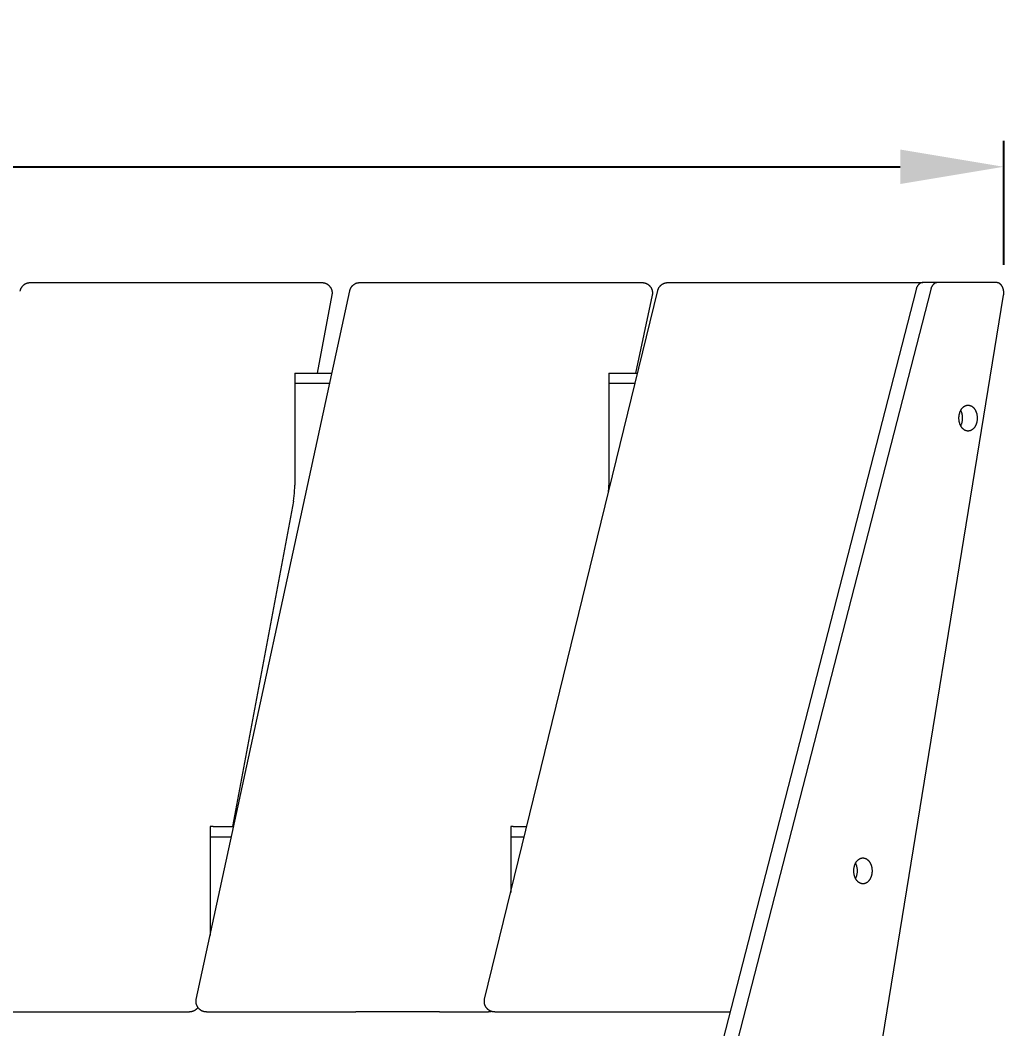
# Model space of a CAD drawing. Header units: millimetres. Extents: x -507 to 4570, y -12 to 3479.
# Drawn here: x 1523.7 to 1903.6, y 3089.4 to 3479.3 of the extents above; entities that cross this region are included whole.
import ezdxf

# ---------------------------------------------------------------- set-up
doc = ezdxf.new("R2010")
doc.units = ezdxf.units.MM
doc.layers.add('ZANO_R', color=7, linetype='Continuous', lineweight=0)
doc.layers.add('ZANO_W', color=1, linetype='Continuous', lineweight=0)
doc.styles.add('Arial', font='arial.ttf')
doc.styles.get("Standard").update_dxf_attribs({"font": 'ARIALUNI.TTF'})
doc.dimstyles.new('pl i ang', dxfattribs={"dimtxt": 50, "dimasz": 50, "dimexe": 1.25, "dimexo": 0.625, "dimgap": 10, "dimtad": 1, "dimtoh": 1, "dimtxsty": 'Standard', "dimcen": 2.5, "dimclrd": 1, "dimclre": 1, "dimclrt": 1, "dimadec": 0, "dimazin": 0, "dimtfac": 1, "dimtmove": 0, "dimatfit": 3, "dimfxl": 1, "dimarcsym": 1})

# ---------------------------------------------------------------- blocks, each defined once
blk = doc.blocks.new('*D395')
at = {"layer": 'ZANO_W', "color": 1, "lineweight": -2}
for p, q in [((-304.05, 3384.6), (-304.05, 3432.59)), ((1903.62, 3384.71), (1903.62, 3432.59)), ((-264.05, 3422.59), (1863.62, 3422.59))]:
    blk.add_line(p, q, dxfattribs=at)
at = {"layer": 'ZANO_W', "color": 1}
for points in [[(-264.05, 3429.25), (-264.05, 3415.92), (-304.05, 3422.59)], [(1863.62, 3415.92), (1863.62, 3429.25), (1903.62, 3422.59)]]:
    blk.add_solid(points, dxfattribs=at)
at = {"layer": 'ZANO_W', "color": 1, "insert": (799.79, 3453.01), "char_height": 40, "attachment_point": 5, "style": 'Arial'}
blk.add_mtext('2208', dxfattribs=at)

msp = doc.modelspace()

# ---------------------------------------------------------------- linework, layer by layer
at = {"layer": 'ZANO_R'}
for p, q in [((1524.57, 3376.41), (1524.67, 3376.52)), ((1524.67, 3376.52), (1524.76, 3376.62)), ((1524.76, 3376.62), (1524.86, 3376.72)), ((1524.86, 3376.72), (1524.96, 3376.81)), ((1524.96, 3376.81), (1525.07, 3376.9)), ((1525.07, 3376.9), (1525.18, 3376.99)), ((1525.18, 3376.99), (1525.29, 3377.07)), ((1525.29, 3377.07), (1525.4, 3377.15)), ((1525.4, 3377.15), (1525.52, 3377.23)), ((1525.52, 3377.23), (1525.64, 3377.3)), ((1525.64, 3377.3), (1525.76, 3377.36)), ((1525.76, 3377.36), (1525.88, 3377.43)), ((1525.88, 3377.43), (1526.01, 3377.48)), ((1526.01, 3377.48), (1526.13, 3377.54)), ((1526.13, 3377.54), (1526.26, 3377.59)), ((1526.26, 3377.59), (1526.4, 3377.63)), ((1526.4, 3377.63), (1526.53, 3377.67)), ((1526.53, 3377.67), (1526.66, 3377.71)), ((1526.66, 3377.71), (1526.8, 3377.74)), ((1526.8, 3377.74), (1526.93, 3377.76)), ((1526.93, 3377.76), (1527.07, 3377.79)), ((1527.07, 3377.79), (1527.21, 3377.8)), ((1527.21, 3377.8), (1527.35, 3377.82)), ((1527.35, 3377.82), (1527.48, 3377.82)), ((1527.48, 3377.82), (1527.62, 3377.82)), ((1527.62, 3377.82), (1623.79, 3377.82)), ((1623.79, 3377.82), (1640.16, 3377.82)), ((1640.16, 3377.82), (1640.29, 3377.82)), ((1640.29, 3377.82), (1640.43, 3377.82)), ((1640.43, 3377.82), (1640.57, 3377.8)), ((1640.57, 3377.8), (1640.71, 3377.79)), ((1640.71, 3377.79), (1640.84, 3377.77)), ((1640.84, 3377.77), (1640.98, 3377.74)), ((1640.98, 3377.74), (1641.11, 3377.71)), ((1641.11, 3377.71), (1641.24, 3377.67)), ((1641.24, 3377.67), (1641.38, 3377.63)), ((1641.38, 3377.63), (1641.51, 3377.59)), ((1641.51, 3377.59), (1641.63, 3377.54)), ((1641.63, 3377.54), (1641.76, 3377.49)), ((1641.76, 3377.49), (1641.89, 3377.43)), ((1641.89, 3377.43), (1642.01, 3377.37)), ((1642.01, 3377.37), (1642.13, 3377.3)), ((1642.13, 3377.3), (1642.25, 3377.23)), ((1642.25, 3377.23), (1642.37, 3377.16)), ((1642.37, 3377.16), (1642.48, 3377.08)), ((1642.48, 3377.08), (1642.59, 3377)), ((1642.59, 3377), (1642.7, 3376.91)), ((1642.7, 3376.91), (1642.8, 3376.82)), ((1642.8, 3376.82), (1642.9, 3376.73)), ((1642.9, 3376.73), (1643, 3376.64)), ((1643, 3376.64), (1643.1, 3376.54)), ((1643.1, 3376.54), (1643.19, 3376.43)), ((1643.19, 3376.43), (1643.28, 3376.33)), ((1651.84, 3376.4), (1651.93, 3376.51)), ((1651.93, 3376.51), (1652.02, 3376.61)), ((1652.02, 3376.61), (1652.12, 3376.71)), ((1652.12, 3376.71), (1652.22, 3376.8)), ((1652.22, 3376.8), (1652.33, 3376.89)), ((1652.33, 3376.89), (1652.44, 3376.98)), ((1652.44, 3376.98), (1652.55, 3377.06)), ((1652.55, 3377.06), (1652.66, 3377.14)), ((1652.66, 3377.14), (1652.78, 3377.22)), ((1652.78, 3377.22), (1652.9, 3377.29)), ((1652.9, 3377.29), (1653.02, 3377.36)), ((1653.02, 3377.36), (1653.15, 3377.42)), ((1653.15, 3377.42), (1653.27, 3377.48)), ((1653.27, 3377.48), (1653.4, 3377.54)), ((1653.4, 3377.54), (1653.53, 3377.58)), ((1653.53, 3377.58), (1653.66, 3377.63)), ((1653.66, 3377.63), (1653.79, 3377.67)), ((1653.79, 3377.67), (1653.93, 3377.71)), ((1653.93, 3377.71), (1654.06, 3377.74)), ((1654.06, 3377.74), (1654.2, 3377.76)), ((1654.2, 3377.76), (1654.34, 3377.79)), ((1654.34, 3377.79), (1654.48, 3377.8)), ((1654.48, 3377.8), (1654.62, 3377.82)), ((1654.62, 3377.82), (1654.75, 3377.82)), ((1654.75, 3377.82), (1654.89, 3377.82)), ((1654.89, 3377.82), (1744.95, 3377.82)), ((1744.95, 3377.82), (1763.93, 3377.82)), ((1763.93, 3377.82), (1764.07, 3377.82)), ((1764.07, 3377.82), (1764.2, 3377.82)), ((1764.2, 3377.82), (1764.34, 3377.8)), ((1764.34, 3377.8), (1764.48, 3377.79)), ((1764.48, 3377.79), (1764.61, 3377.77)), ((1764.61, 3377.77), (1764.75, 3377.74)), ((1764.75, 3377.74), (1764.88, 3377.71)), ((1764.88, 3377.71), (1765.01, 3377.68)), ((1765.01, 3377.68), (1765.14, 3377.64)), ((1765.14, 3377.64), (1765.27, 3377.59)), ((1765.27, 3377.59), (1765.4, 3377.54)), ((1765.4, 3377.54), (1765.53, 3377.49)), ((1765.53, 3377.49), (1765.65, 3377.43)), ((1765.65, 3377.43), (1765.78, 3377.37)), ((1765.78, 3377.37), (1765.9, 3377.31)), ((1765.9, 3377.31), (1766.02, 3377.24)), ((1766.02, 3377.24), (1766.13, 3377.16)), ((1766.13, 3377.16), (1766.24, 3377.09)), ((1766.24, 3377.09), (1766.35, 3377)), ((1766.35, 3377), (1766.46, 3376.92)), ((1766.46, 3376.92), (1766.57, 3376.83)), ((1766.57, 3376.83), (1766.67, 3376.74)), ((1766.67, 3376.74), (1766.77, 3376.64)), ((1766.77, 3376.64), (1766.86, 3376.54)), ((1766.86, 3376.54), (1766.95, 3376.44)), ((1766.95, 3376.44), (1767.04, 3376.34)), ((1770.75, 3376.35), (1770.84, 3376.45)), ((1770.84, 3376.45), (1770.93, 3376.56)), ((1770.93, 3376.56), (1771.03, 3376.65)), ((1771.03, 3376.65), (1771.13, 3376.75)), ((1771.13, 3376.75), (1771.23, 3376.84)), ((1771.23, 3376.84), (1771.33, 3376.93)), ((1771.33, 3376.93), (1771.44, 3377.01)), ((1771.44, 3377.01), (1771.55, 3377.09)), ((1771.55, 3377.09), (1771.66, 3377.17)), ((1771.66, 3377.17), (1771.78, 3377.24)), ((1771.78, 3377.24), (1771.9, 3377.31)), ((1771.9, 3377.31), (1772.02, 3377.38)), ((1772.02, 3377.38), (1772.14, 3377.44)), ((1772.14, 3377.44), (1772.26, 3377.49)), ((1772.26, 3377.49), (1772.39, 3377.55)), ((1772.39, 3377.55), (1772.52, 3377.59)), ((1772.52, 3377.59), (1772.65, 3377.64)), ((1772.65, 3377.64), (1772.78, 3377.68)), ((1772.78, 3377.68), (1772.91, 3377.71)), ((1772.91, 3377.71), (1773.04, 3377.74)), ((1773.04, 3377.74), (1773.18, 3377.77)), ((1773.18, 3377.77), (1773.31, 3377.79)), ((1773.31, 3377.79), (1773.45, 3377.8)), ((1773.45, 3377.8), (1773.58, 3377.82)), ((1773.58, 3377.82), (1773.72, 3377.82)), ((1773.72, 3377.82), (1773.86, 3377.82)), ((1773.86, 3377.82), (1856.91, 3377.82)), ((1856.91, 3377.82), (1872.4, 3377.82)), ((1870.28, 3376.48), (1870.21, 3376.36)), ((1870.32, 3376.53), (1870.28, 3376.48)), ((1870.36, 3376.59), (1870.32, 3376.53)), ((1870.4, 3376.65), (1870.36, 3376.59)), ((1870.44, 3376.7), (1870.4, 3376.65)), ((1870.48, 3376.76), (1870.44, 3376.7)), ((1870.52, 3376.81), (1870.48, 3376.76)), ((1870.56, 3376.86), (1870.52, 3376.81)), ((1870.6, 3376.91), (1870.56, 3376.86)), ((1870.65, 3376.96), (1870.6, 3376.91)), ((1870.69, 3377.01), (1870.65, 3376.96)), ((1870.73, 3377.06), (1870.69, 3377.01)), ((1870.78, 3377.1), (1870.73, 3377.06)), ((1870.83, 3377.15), (1870.78, 3377.1)), ((1870.87, 3377.19), (1870.83, 3377.15)), ((1870.92, 3377.23), (1870.87, 3377.19)), ((1870.97, 3377.27), (1870.92, 3377.23)), ((1871.02, 3377.31), (1870.97, 3377.27)), ((1871.06, 3377.35), (1871.02, 3377.31)), ((1871.11, 3377.39), (1871.06, 3377.35)), ((1871.16, 3377.42), (1871.11, 3377.39)), ((1871.21, 3377.45), (1871.16, 3377.42)), ((1871.26, 3377.49), (1871.21, 3377.45)), ((1871.31, 3377.52), (1871.26, 3377.49)), ((1871.37, 3377.55), (1871.31, 3377.52)), ((1871.42, 3377.57), (1871.37, 3377.55)), ((1871.47, 3377.6), (1871.42, 3377.57)), ((1871.52, 3377.63), (1871.47, 3377.6)), ((1871.57, 3377.65), (1871.52, 3377.63)), ((1871.62, 3377.67), (1871.57, 3377.65)), ((1871.68, 3377.69), (1871.62, 3377.67)), ((1871.73, 3377.71), (1871.68, 3377.69)), ((1871.78, 3377.73), (1871.73, 3377.71)), ((1871.83, 3377.74), (1871.78, 3377.73)), ((1871.89, 3377.76), (1871.83, 3377.74)), ((1871.94, 3377.77), (1871.89, 3377.76)), ((1871.99, 3377.78), (1871.94, 3377.77)), ((1872.04, 3377.79), (1871.99, 3377.78)), ((1872.09, 3377.8), (1872.04, 3377.79)), ((1872.15, 3377.81), (1872.09, 3377.8)), ((1872.2, 3377.81), (1872.15, 3377.81)), ((1872.25, 3377.82), (1872.2, 3377.81)), ((1872.3, 3377.82), (1872.25, 3377.82)), ((1872.35, 3377.82), (1872.3, 3377.82)), ((1872.4, 3377.82), (1872.35, 3377.82)), ((1878.06, 3377.82), (1872.4, 3377.82)), ((1875.94, 3376.48), (1875.87, 3376.36)), ((1875.98, 3376.53), (1875.94, 3376.48)), ((1876.02, 3376.59), (1875.98, 3376.53)), ((1876.05, 3376.65), (1876.02, 3376.59)), ((1876.09, 3376.7), (1876.05, 3376.65)), ((1876.13, 3376.76), (1876.09, 3376.7)), ((1876.18, 3376.81), (1876.13, 3376.76)), ((1876.22, 3376.86), (1876.18, 3376.81)), ((1876.26, 3376.91), (1876.22, 3376.86)), ((1876.3, 3376.96), (1876.26, 3376.91)), ((1876.35, 3377.01), (1876.3, 3376.96)), ((1876.39, 3377.06), (1876.35, 3377.01)), ((1876.44, 3377.1), (1876.39, 3377.06)), ((1876.48, 3377.15), (1876.44, 3377.1)), ((1876.53, 3377.19), (1876.48, 3377.15)), ((1876.58, 3377.23), (1876.53, 3377.19)), ((1876.62, 3377.27), (1876.58, 3377.23)), ((1876.67, 3377.31), (1876.62, 3377.27)), ((1876.72, 3377.35), (1876.67, 3377.31)), ((1876.77, 3377.39), (1876.72, 3377.35)), ((1876.82, 3377.42), (1876.77, 3377.39)), ((1876.87, 3377.45), (1876.82, 3377.42)), ((1876.92, 3377.49), (1876.87, 3377.45)), ((1876.97, 3377.52), (1876.92, 3377.49)), ((1877.02, 3377.55), (1876.97, 3377.52)), ((1877.07, 3377.57), (1877.02, 3377.55)), ((1877.12, 3377.6), (1877.07, 3377.57)), ((1877.18, 3377.63), (1877.12, 3377.6)), ((1877.23, 3377.65), (1877.18, 3377.63)), ((1877.28, 3377.67), (1877.23, 3377.65)), ((1877.33, 3377.69), (1877.28, 3377.67)), ((1877.38, 3377.71), (1877.33, 3377.69)), ((1877.44, 3377.73), (1877.38, 3377.71)), ((1877.49, 3377.74), (1877.44, 3377.73)), ((1877.54, 3377.76), (1877.49, 3377.74)), ((1877.59, 3377.77), (1877.54, 3377.76)), ((1877.65, 3377.78), (1877.59, 3377.77)), ((1877.7, 3377.79), (1877.65, 3377.78)), ((1877.75, 3377.8), (1877.7, 3377.79)), ((1877.8, 3377.81), (1877.75, 3377.8)), ((1877.85, 3377.81), (1877.8, 3377.81)), ((1877.91, 3377.82), (1877.85, 3377.81)), ((1877.96, 3377.82), (1877.91, 3377.82)), ((1878.01, 3377.82), (1877.96, 3377.82)), ((1878.06, 3377.82), (1878.01, 3377.82)), ((1900.81, 3377.82), (1878.06, 3377.82)), ((1900.85, 3377.82), (1900.81, 3377.82)), ((1900.89, 3377.82), (1900.85, 3377.82)), ((1900.93, 3377.82), (1900.89, 3377.82)), ((1900.96, 3377.82), (1900.93, 3377.82)), ((1901, 3377.82), (1900.96, 3377.82)), ((1901.04, 3377.81), (1901, 3377.82)), ((1901.08, 3377.81), (1901.04, 3377.81)), ((1901.12, 3377.8), (1901.08, 3377.81)), ((1901.16, 3377.79), (1901.12, 3377.8)), ((1901.2, 3377.79), (1901.16, 3377.79)), ((1901.24, 3377.78), (1901.2, 3377.79)), ((1901.28, 3377.77), (1901.24, 3377.78)), ((1901.31, 3377.76), (1901.28, 3377.77)), ((1901.35, 3377.75), (1901.31, 3377.76)), ((1901.39, 3377.74), (1901.35, 3377.75)), ((1901.43, 3377.73), (1901.39, 3377.74)), ((1901.47, 3377.71), (1901.43, 3377.73)), ((1901.51, 3377.7), (1901.47, 3377.71)), ((1901.55, 3377.69), (1901.51, 3377.7)), ((1901.59, 3377.67), (1901.55, 3377.69)), ((1901.63, 3377.65), (1901.59, 3377.67)), ((1901.66, 3377.64), (1901.63, 3377.65)), ((1901.7, 3377.62), (1901.66, 3377.64)), ((1901.74, 3377.6), (1901.7, 3377.62)), ((1901.78, 3377.58), (1901.74, 3377.6)), ((1901.82, 3377.56), (1901.78, 3377.58)), ((1901.85, 3377.54), (1901.82, 3377.56)), ((1901.89, 3377.52), (1901.85, 3377.54)), ((1901.93, 3377.5), (1901.89, 3377.52)), ((1901.96, 3377.48), (1901.93, 3377.5)), ((1902.04, 3377.43), (1901.96, 3377.48)), ((1902.11, 3377.38), (1902.04, 3377.43)), ((1902.18, 3377.32), (1902.11, 3377.38)), ((1902.25, 3377.27), (1902.18, 3377.32)), ((1902.32, 3377.21), (1902.25, 3377.27)), ((1902.39, 3377.14), (1902.32, 3377.21)), ((1902.45, 3377.08), (1902.39, 3377.14)), ((1902.52, 3377.01), (1902.45, 3377.08)), ((1902.58, 3376.94), (1902.52, 3377.01)), ((1902.64, 3376.87), (1902.58, 3376.94)), ((1902.7, 3376.8), (1902.64, 3376.87)), ((1902.76, 3376.72), (1902.7, 3376.8)), ((1902.82, 3376.64), (1902.76, 3376.72)), ((1902.87, 3376.56), (1902.82, 3376.64)), ((1902.92, 3376.48), (1902.87, 3376.56)), ((1902.97, 3376.4), (1902.92, 3376.48)), ((1523.69, 3374.56), (1523.72, 3374.69)), ((1523.72, 3374.69), (1523.75, 3374.83)), ((1523.75, 3374.83), (1523.79, 3374.96)), ((1523.79, 3374.96), (1523.83, 3375.09)), ((1523.83, 3375.09), (1523.88, 3375.23)), ((1523.88, 3375.23), (1523.93, 3375.35)), ((1523.93, 3375.35), (1523.98, 3375.48)), ((1523.98, 3375.48), (1524.04, 3375.61)), ((1524.04, 3375.61), (1524.11, 3375.73)), ((1524.11, 3375.73), (1524.17, 3375.85)), ((1524.17, 3375.85), (1524.25, 3375.97)), ((1524.25, 3375.97), (1524.32, 3376.08)), ((1524.32, 3376.08), (1524.4, 3376.2)), ((1524.4, 3376.2), (1524.49, 3376.31)), ((1524.49, 3376.31), (1524.57, 3376.41)), ((1591.71, 3100.76), (1650.98, 3374.67)), ((1644.09, 3373.09), (1638.44, 3342.82)), ((1643.28, 3376.33), (1643.36, 3376.22)), ((1643.36, 3376.22), (1643.44, 3376.11)), ((1643.44, 3376.11), (1643.52, 3375.99)), ((1643.52, 3375.99), (1643.59, 3375.88)), ((1643.59, 3375.88), (1643.66, 3375.76)), ((1643.66, 3375.76), (1643.72, 3375.63)), ((1643.72, 3375.63), (1643.78, 3375.51)), ((1643.78, 3375.51), (1643.84, 3375.38)), ((1643.84, 3375.38), (1643.89, 3375.26)), ((1643.89, 3375.26), (1643.94, 3375.13)), ((1643.94, 3375.13), (1643.98, 3375)), ((1643.98, 3375), (1644.02, 3374.86)), ((1644.02, 3374.86), (1644.05, 3374.73)), ((1644.05, 3374.73), (1644.08, 3374.6)), ((1644.08, 3374.6), (1644.11, 3374.46)), ((1644.11, 3373.23), (1644.09, 3373.09)), ((1644.11, 3374.46), (1644.12, 3374.32)), ((1644.13, 3373.36), (1644.11, 3373.23)), ((1644.12, 3374.32), (1644.14, 3374.19)), ((1644.14, 3373.5), (1644.13, 3373.36)), ((1644.14, 3374.19), (1644.15, 3374.05)), ((1644.15, 3373.64), (1644.14, 3373.5)), ((1644.15, 3374.05), (1644.16, 3373.91)), ((1644.16, 3373.78), (1644.15, 3373.64)), ((1644.16, 3373.91), (1644.16, 3373.78)), ((1650.98, 3374.67), (1651.02, 3374.81)), ((1651.02, 3374.81), (1651.05, 3374.94)), ((1651.05, 3374.94), (1651.09, 3375.07)), ((1651.09, 3375.07), (1651.14, 3375.21)), ((1651.14, 3375.21), (1651.19, 3375.34)), ((1651.19, 3375.34), (1651.25, 3375.46)), ((1651.25, 3375.46), (1651.3, 3375.59)), ((1651.3, 3375.59), (1651.37, 3375.71)), ((1651.37, 3375.71), (1651.44, 3375.83)), ((1651.44, 3375.83), (1651.51, 3375.95)), ((1651.51, 3375.95), (1651.58, 3376.07)), ((1651.58, 3376.07), (1651.66, 3376.18)), ((1651.66, 3376.18), (1651.75, 3376.3)), ((1651.75, 3376.3), (1651.84, 3376.4)), ((1703.09, 3100.87), (1769.97, 3374.77)), ((1767.84, 3372.98), (1761.31, 3342.82)), ((1767.04, 3376.34), (1767.13, 3376.23)), ((1767.13, 3376.23), (1767.21, 3376.12)), ((1767.21, 3376.12), (1767.28, 3376)), ((1767.28, 3376), (1767.36, 3375.89)), ((1767.36, 3375.89), (1767.42, 3375.77)), ((1767.42, 3375.77), (1767.49, 3375.65)), ((1767.49, 3375.65), (1767.55, 3375.52)), ((1767.55, 3375.52), (1767.61, 3375.4)), ((1767.61, 3375.4), (1767.66, 3375.27)), ((1767.66, 3375.27), (1767.7, 3375.14)), ((1767.7, 3375.14), (1767.75, 3375.01)), ((1767.75, 3375.01), (1767.79, 3374.88)), ((1767.79, 3374.88), (1767.82, 3374.75)), ((1767.82, 3374.75), (1767.85, 3374.61)), ((1767.86, 3373.11), (1767.84, 3372.98)), ((1767.85, 3374.61), (1767.87, 3374.48)), ((1767.89, 3373.25), (1767.86, 3373.11)), ((1767.87, 3374.48), (1767.89, 3374.34)), ((1767.89, 3374.34), (1767.91, 3374.21)), ((1767.9, 3373.38), (1767.89, 3373.25)), ((1767.92, 3373.52), (1767.9, 3373.38)), ((1767.91, 3374.21), (1767.92, 3374.07)), ((1767.92, 3374.07), (1767.93, 3373.93)), ((1767.93, 3373.8), (1767.92, 3373.66)), ((1767.92, 3373.66), (1767.92, 3373.52)), ((1767.93, 3373.93), (1767.93, 3373.8)), ((1869.74, 3375.19), (1768.5, 2981.82)), ((1769.97, 3374.77), (1770.01, 3374.91)), ((1770.01, 3374.91), (1770.04, 3375.04)), ((1770.04, 3375.04), (1770.09, 3375.17)), ((1770.09, 3375.17), (1770.14, 3375.29)), ((1770.14, 3375.29), (1770.19, 3375.42)), ((1770.19, 3375.42), (1770.25, 3375.54)), ((1770.25, 3375.54), (1770.31, 3375.67)), ((1770.31, 3375.67), (1770.37, 3375.79)), ((1770.37, 3375.79), (1770.44, 3375.9)), ((1770.44, 3375.9), (1770.51, 3376.02)), ((1770.51, 3376.02), (1770.59, 3376.13)), ((1770.59, 3376.13), (1770.67, 3376.24)), ((1770.67, 3376.24), (1770.75, 3376.35)), ((1875.4, 3375.19), (1774.16, 2981.82)), ((1774.16, 2577.82), (1903.57, 3372.93)), ((1869.78, 3375.33), (1869.74, 3375.19)), ((1869.82, 3375.46), (1869.78, 3375.33)), ((1869.87, 3375.59), (1869.82, 3375.46)), ((1869.91, 3375.73), (1869.87, 3375.59)), ((1869.97, 3375.86), (1869.91, 3375.73)), ((1870.02, 3375.99), (1869.97, 3375.86)), ((1870.08, 3376.11), (1870.02, 3375.99)), ((1870.15, 3376.24), (1870.08, 3376.11)), ((1870.21, 3376.36), (1870.15, 3376.24)), ((1875.44, 3375.33), (1875.4, 3375.19)), ((1875.48, 3375.46), (1875.44, 3375.33)), ((1875.52, 3375.59), (1875.48, 3375.46)), ((1875.57, 3375.73), (1875.52, 3375.59)), ((1875.62, 3375.86), (1875.57, 3375.73)), ((1875.68, 3375.99), (1875.62, 3375.86)), ((1875.74, 3376.11), (1875.68, 3375.99)), ((1875.8, 3376.24), (1875.74, 3376.11)), ((1875.87, 3376.36), (1875.8, 3376.24)), ((1903.02, 3376.32), (1902.97, 3376.4)), ((1903.07, 3376.23), (1903.02, 3376.32)), ((1903.12, 3376.14), (1903.07, 3376.23)), ((1903.16, 3376.05), (1903.12, 3376.14)), ((1903.2, 3375.96), (1903.16, 3376.05)), ((1903.24, 3375.86), (1903.2, 3375.96)), ((1903.28, 3375.77), (1903.24, 3375.86)), ((1903.32, 3375.67), (1903.28, 3375.77)), ((1903.36, 3375.57), (1903.32, 3375.67)), ((1903.39, 3375.46), (1903.36, 3375.57)), ((1903.42, 3375.36), (1903.39, 3375.46)), ((1903.45, 3375.25), (1903.42, 3375.36)), ((1903.48, 3375.15), (1903.45, 3375.25)), ((1903.5, 3375.04), (1903.48, 3375.15)), ((1903.53, 3374.93), (1903.5, 3375.04)), ((1903.55, 3374.82), (1903.53, 3374.93)), ((1903.57, 3374.71), (1903.55, 3374.82)), ((1903.58, 3374.6), (1903.57, 3374.71)), ((1903.57, 3372.93), (1903.58, 3373.03)), ((1903.6, 3374.49), (1903.58, 3374.6)), ((1903.58, 3373.03), (1903.6, 3373.14)), ((1903.61, 3374.37), (1903.6, 3374.49)), ((1903.6, 3373.14), (1903.61, 3373.25)), ((1903.62, 3374.26), (1903.61, 3374.37)), ((1903.61, 3373.25), (1903.62, 3373.36)), ((1903.63, 3374.15), (1903.62, 3374.26)), ((1903.62, 3373.36), (1903.63, 3373.47)), ((1903.63, 3374.03), (1903.63, 3374.15)), ((1903.64, 3373.92), (1903.63, 3374.03)), ((1903.63, 3373.58), (1903.64, 3373.69)), ((1903.63, 3373.47), (1903.63, 3373.58)), ((1903.64, 3373.81), (1903.64, 3373.92)), ((1903.64, 3373.69), (1903.64, 3373.81)), ((1629.74, 3342.82), (1644.09, 3342.82)), ((1629.74, 3342.82), (1629.74, 3299.57)), ((1751.07, 3342.82), (1762.17, 3342.82)), ((1751.07, 3342.82), (1751.07, 3299.57)), ((1643.23, 3338.82), (1629.74, 3338.82)), ((1761.19, 3338.82), (1751.07, 3338.82)), ((1887.91, 3329.62), (1887.98, 3329.69)), ((1887.98, 3329.69), (1888.06, 3329.76)), ((1888.06, 3329.76), (1888.14, 3329.82)), ((1888.14, 3329.82), (1888.22, 3329.88)), ((1888.22, 3329.88), (1888.3, 3329.94)), ((1888.3, 3329.94), (1888.38, 3329.99)), ((1888.38, 3329.99), (1888.46, 3330.04)), ((1888.46, 3330.04), (1888.54, 3330.09)), ((1888.54, 3330.09), (1888.62, 3330.13)), ((1888.62, 3330.13), (1888.7, 3330.17)), ((1888.7, 3330.17), (1888.78, 3330.21)), ((1888.78, 3330.21), (1888.87, 3330.24)), ((1888.87, 3330.24), (1888.95, 3330.28)), ((1888.95, 3330.28), (1889.03, 3330.31)), ((1889.03, 3330.31), (1889.11, 3330.33)), ((1889.11, 3330.33), (1889.2, 3330.35)), ((1889.2, 3330.35), (1889.28, 3330.37)), ((1889.28, 3330.37), (1889.36, 3330.39)), ((1889.36, 3330.39), (1889.44, 3330.41)), ((1889.44, 3330.41), (1889.52, 3330.42)), ((1889.52, 3330.42), (1889.6, 3330.43)), ((1889.6, 3330.43), (1889.68, 3330.43)), ((1889.68, 3330.43), (1889.76, 3330.44)), ((1889.76, 3330.44), (1889.84, 3330.44)), ((1889.84, 3330.44), (1889.92, 3330.44)), ((1889.92, 3330.44), (1890, 3330.43)), ((1890, 3330.43), (1890.08, 3330.43)), ((1890.08, 3330.43), (1890.16, 3330.42)), ((1890.16, 3330.42), (1890.24, 3330.41)), ((1890.24, 3330.41), (1890.32, 3330.39)), ((1890.32, 3330.39), (1890.4, 3330.37)), ((1890.4, 3330.37), (1890.48, 3330.35)), ((1890.48, 3330.35), (1890.57, 3330.33)), ((1890.57, 3330.33), (1890.65, 3330.31)), ((1890.65, 3330.31), (1890.73, 3330.28)), ((1890.73, 3330.28), (1890.81, 3330.24)), ((1890.81, 3330.24), (1890.9, 3330.21)), ((1890.9, 3330.21), (1890.98, 3330.17)), ((1890.98, 3330.17), (1891.06, 3330.13)), ((1891.06, 3330.13), (1891.14, 3330.09)), ((1891.14, 3330.09), (1891.22, 3330.04)), ((1891.22, 3330.04), (1891.3, 3329.99)), ((1891.3, 3329.99), (1891.38, 3329.94)), ((1891.38, 3329.94), (1891.46, 3329.88)), ((1891.46, 3329.88), (1891.54, 3329.82)), ((1891.54, 3329.82), (1891.62, 3329.76)), ((1891.62, 3329.76), (1891.7, 3329.69)), ((1891.7, 3329.69), (1891.77, 3329.62)), ((1886.31, 3325.66), (1886.32, 3325.89)), ((1886.32, 3325.89), (1886.34, 3326.12)), ((1886.34, 3326.12), (1886.36, 3326.35)), ((1886.36, 3326.35), (1886.4, 3326.58)), ((1886.4, 3326.58), (1886.42, 3326.7)), ((1886.42, 3326.7), (1886.44, 3326.81)), ((1886.44, 3326.81), (1886.47, 3326.93)), ((1886.47, 3326.93), (1886.49, 3327.05)), ((1886.49, 3327.05), (1886.52, 3327.16)), ((1886.52, 3327.16), (1886.55, 3327.28)), ((1886.55, 3327.28), (1886.59, 3327.39)), ((1886.59, 3327.39), (1886.62, 3327.51)), ((1886.62, 3327.51), (1886.66, 3327.62)), ((1886.66, 3327.62), (1886.7, 3327.73)), ((1886.7, 3327.73), (1886.74, 3327.85)), ((1886.74, 3327.85), (1886.79, 3327.96)), ((1886.79, 3327.96), (1886.83, 3328.07)), ((1886.83, 3328.07), (1886.88, 3328.17)), ((1886.88, 3328.17), (1886.93, 3328.28)), ((1886.93, 3328.28), (1886.98, 3328.38)), ((1886.98, 3328.38), (1887.04, 3328.49)), ((1887.11, 3328.24), (1887.01, 3328.44)), ((1887.04, 3328.49), (1887.1, 3328.59)), ((1887.1, 3328.59), (1887.15, 3328.69)), ((1887.2, 3328.03), (1887.11, 3328.24)), ((1887.15, 3328.69), (1887.21, 3328.79)), ((1887.28, 3327.83), (1887.2, 3328.03)), ((1887.21, 3328.79), (1887.28, 3328.88)), ((1887.28, 3328.88), (1887.34, 3328.97)), ((1887.36, 3327.62), (1887.28, 3327.83)), ((1887.34, 3328.97), (1887.41, 3329.06)), ((1887.43, 3327.41), (1887.36, 3327.62)), ((1887.41, 3329.06), (1887.47, 3329.15)), ((1887.49, 3327.2), (1887.43, 3327.41)), ((1887.47, 3329.15), (1887.54, 3329.24)), ((1887.55, 3326.98), (1887.49, 3327.2)), ((1887.54, 3329.24), (1887.61, 3329.32)), ((1887.59, 3326.76), (1887.55, 3326.98)), ((1887.63, 3326.54), (1887.59, 3326.76)), ((1887.61, 3329.32), (1887.68, 3329.4)), ((1887.67, 3326.32), (1887.63, 3326.54)), ((1887.69, 3326.1), (1887.67, 3326.32)), ((1887.68, 3329.4), (1887.76, 3329.48)), ((1887.71, 3325.88), (1887.69, 3326.1)), ((1887.72, 3325.66), (1887.71, 3325.88)), ((1887.76, 3329.48), (1887.83, 3329.55)), ((1887.83, 3329.55), (1887.91, 3329.62)), ((1891.77, 3329.62), (1891.85, 3329.55)), ((1891.85, 3329.55), (1891.92, 3329.48)), ((1891.92, 3329.48), (1892, 3329.4)), ((1892, 3329.4), (1892.07, 3329.32)), ((1892.07, 3329.32), (1892.14, 3329.24)), ((1892.14, 3329.24), (1892.21, 3329.15)), ((1892.21, 3329.15), (1892.27, 3329.06)), ((1892.27, 3329.06), (1892.34, 3328.97)), ((1892.34, 3328.97), (1892.4, 3328.88)), ((1892.4, 3328.88), (1892.47, 3328.79)), ((1892.47, 3328.79), (1892.53, 3328.69)), ((1892.53, 3328.69), (1892.58, 3328.59)), ((1892.58, 3328.59), (1892.64, 3328.49)), ((1892.64, 3328.49), (1892.7, 3328.38)), ((1892.7, 3328.38), (1892.75, 3328.28)), ((1892.75, 3328.28), (1892.8, 3328.17)), ((1892.8, 3328.17), (1892.85, 3328.07)), ((1892.85, 3328.07), (1892.89, 3327.96)), ((1892.89, 3327.96), (1892.94, 3327.85)), ((1892.94, 3327.85), (1892.98, 3327.73)), ((1892.98, 3327.73), (1893.02, 3327.62)), ((1893.02, 3327.62), (1893.06, 3327.51)), ((1893.06, 3327.51), (1893.09, 3327.39)), ((1893.09, 3327.39), (1893.13, 3327.28)), ((1893.13, 3327.28), (1893.16, 3327.16)), ((1893.16, 3327.16), (1893.19, 3327.05)), ((1893.19, 3327.05), (1893.21, 3326.93)), ((1893.21, 3326.93), (1893.24, 3326.81)), ((1893.24, 3326.81), (1893.26, 3326.7)), ((1893.26, 3326.7), (1893.28, 3326.58)), ((1893.28, 3326.58), (1893.32, 3326.35)), ((1893.32, 3326.35), (1893.34, 3326.12)), ((1893.34, 3326.12), (1893.36, 3325.89)), ((1893.36, 3325.89), (1893.37, 3325.66)), ((1886.3, 3325.44), (1886.31, 3325.66)), ((1886.31, 3325.21), (1886.3, 3325.44)), ((1886.32, 3324.99), (1886.31, 3325.21)), ((1886.34, 3324.76), (1886.32, 3324.99)), ((1886.36, 3324.53), (1886.34, 3324.76)), ((1886.4, 3324.29), (1886.36, 3324.53)), ((1886.42, 3324.18), (1886.4, 3324.29)), ((1886.44, 3324.06), (1886.42, 3324.18)), ((1886.47, 3323.95), (1886.44, 3324.06)), ((1886.49, 3323.83), (1886.47, 3323.95)), ((1886.52, 3323.71), (1886.49, 3323.83)), ((1886.55, 3323.6), (1886.52, 3323.71)), ((1886.59, 3323.48), (1886.55, 3323.6)), ((1886.62, 3323.37), (1886.59, 3323.48)), ((1886.66, 3323.25), (1886.62, 3323.37)), ((1886.7, 3323.14), (1886.66, 3323.25)), ((1886.74, 3323.03), (1886.7, 3323.14)), ((1886.79, 3322.92), (1886.74, 3323.03)), ((1886.83, 3322.81), (1886.79, 3322.92)), ((1886.88, 3322.7), (1886.83, 3322.81)), ((1886.93, 3322.59), (1886.88, 3322.7)), ((1886.98, 3322.49), (1886.93, 3322.59)), ((1887.04, 3322.39), (1886.98, 3322.49)), ((1887.01, 3322.44), (1887.11, 3322.64)), ((1887.1, 3322.29), (1887.04, 3322.39)), ((1887.15, 3322.19), (1887.1, 3322.29)), ((1887.11, 3322.64), (1887.2, 3322.84)), ((1887.21, 3322.09), (1887.15, 3322.19)), ((1887.2, 3322.84), (1887.28, 3323.05)), ((1887.28, 3321.99), (1887.21, 3322.09)), ((1887.28, 3323.05), (1887.36, 3323.25)), ((1887.34, 3321.9), (1887.28, 3321.99)), ((1887.41, 3321.81), (1887.34, 3321.9)), ((1887.36, 3323.25), (1887.43, 3323.47)), ((1887.43, 3323.47), (1887.49, 3323.68)), ((1887.49, 3323.68), (1887.55, 3323.89)), ((1887.55, 3323.89), (1887.59, 3324.11)), ((1887.59, 3324.11), (1887.63, 3324.33)), ((1887.63, 3324.33), (1887.67, 3324.55)), ((1887.67, 3324.55), (1887.69, 3324.77)), ((1887.69, 3324.77), (1887.71, 3324.99)), ((1887.71, 3324.99), (1887.72, 3325.22)), ((1887.72, 3325.44), (1887.72, 3325.66)), ((1887.72, 3325.22), (1887.72, 3325.44)), ((1892.34, 3321.9), (1892.27, 3321.81)), ((1892.4, 3321.99), (1892.34, 3321.9)), ((1892.47, 3322.09), (1892.4, 3321.99)), ((1892.53, 3322.19), (1892.47, 3322.09)), ((1892.58, 3322.29), (1892.53, 3322.19)), ((1892.64, 3322.39), (1892.58, 3322.29)), ((1892.7, 3322.49), (1892.64, 3322.39)), ((1892.75, 3322.59), (1892.7, 3322.49)), ((1892.8, 3322.7), (1892.75, 3322.59)), ((1892.85, 3322.81), (1892.8, 3322.7)), ((1892.89, 3322.92), (1892.85, 3322.81)), ((1892.94, 3323.03), (1892.89, 3322.92)), ((1892.98, 3323.14), (1892.94, 3323.03)), ((1893.02, 3323.25), (1892.98, 3323.14)), ((1893.06, 3323.37), (1893.02, 3323.25)), ((1893.09, 3323.48), (1893.06, 3323.37)), ((1893.13, 3323.6), (1893.09, 3323.48)), ((1893.16, 3323.71), (1893.13, 3323.6)), ((1893.19, 3323.83), (1893.16, 3323.71)), ((1893.21, 3323.95), (1893.19, 3323.83)), ((1893.24, 3324.06), (1893.21, 3323.95)), ((1893.26, 3324.18), (1893.24, 3324.06)), ((1893.28, 3324.29), (1893.26, 3324.18)), ((1893.32, 3324.53), (1893.28, 3324.29)), ((1893.34, 3324.76), (1893.32, 3324.53)), ((1893.36, 3324.99), (1893.34, 3324.76)), ((1893.37, 3325.21), (1893.36, 3324.99)), ((1893.37, 3325.66), (1893.38, 3325.44)), ((1893.38, 3325.44), (1893.37, 3325.21)), ((1887.47, 3321.72), (1887.41, 3321.81)), ((1887.54, 3321.64), (1887.47, 3321.72)), ((1887.61, 3321.56), (1887.54, 3321.64)), ((1887.68, 3321.48), (1887.61, 3321.56)), ((1887.76, 3321.4), (1887.68, 3321.48)), ((1887.83, 3321.32), (1887.76, 3321.4)), ((1887.91, 3321.25), (1887.83, 3321.32)), ((1887.98, 3321.18), (1887.91, 3321.25)), ((1888.06, 3321.12), (1887.98, 3321.18)), ((1888.14, 3321.06), (1888.06, 3321.12)), ((1888.22, 3321), (1888.14, 3321.06)), ((1888.3, 3320.94), (1888.22, 3321)), ((1888.38, 3320.89), (1888.3, 3320.94)), ((1888.46, 3320.84), (1888.38, 3320.89)), ((1888.54, 3320.79), (1888.46, 3320.84)), ((1888.62, 3320.74), (1888.54, 3320.79)), ((1888.7, 3320.7), (1888.62, 3320.74)), ((1888.78, 3320.67), (1888.7, 3320.7)), ((1888.87, 3320.63), (1888.78, 3320.67)), ((1888.95, 3320.6), (1888.87, 3320.63)), ((1889.03, 3320.57), (1888.95, 3320.6)), ((1889.11, 3320.54), (1889.03, 3320.57)), ((1889.2, 3320.52), (1889.11, 3320.54)), ((1889.28, 3320.5), (1889.2, 3320.52)), ((1889.36, 3320.48), (1889.28, 3320.5)), ((1889.44, 3320.47), (1889.36, 3320.48)), ((1889.52, 3320.46), (1889.44, 3320.47)), ((1889.6, 3320.45), (1889.52, 3320.46)), ((1889.68, 3320.44), (1889.6, 3320.45)), ((1889.76, 3320.44), (1889.68, 3320.44)), ((1889.84, 3320.44), (1889.76, 3320.44)), ((1889.92, 3320.44), (1889.84, 3320.44)), ((1890, 3320.44), (1889.92, 3320.44)), ((1890.08, 3320.45), (1890, 3320.44)), ((1890.16, 3320.46), (1890.08, 3320.45)), ((1890.24, 3320.47), (1890.16, 3320.46)), ((1890.32, 3320.48), (1890.24, 3320.47)), ((1890.4, 3320.5), (1890.32, 3320.48)), ((1890.48, 3320.52), (1890.4, 3320.5)), ((1890.57, 3320.54), (1890.48, 3320.52)), ((1890.65, 3320.57), (1890.57, 3320.54)), ((1890.73, 3320.6), (1890.65, 3320.57)), ((1890.81, 3320.63), (1890.73, 3320.6)), ((1890.9, 3320.67), (1890.81, 3320.63)), ((1890.98, 3320.7), (1890.9, 3320.67)), ((1891.06, 3320.74), (1890.98, 3320.7)), ((1891.14, 3320.79), (1891.06, 3320.74)), ((1891.22, 3320.84), (1891.14, 3320.79)), ((1891.3, 3320.89), (1891.22, 3320.84)), ((1891.38, 3320.94), (1891.3, 3320.89)), ((1891.46, 3321), (1891.38, 3320.94)), ((1891.54, 3321.06), (1891.46, 3321)), ((1891.62, 3321.12), (1891.54, 3321.06)), ((1891.7, 3321.18), (1891.62, 3321.12)), ((1891.77, 3321.25), (1891.7, 3321.18)), ((1891.85, 3321.32), (1891.77, 3321.25)), ((1891.92, 3321.4), (1891.85, 3321.32)), ((1892, 3321.48), (1891.92, 3321.4)), ((1892.07, 3321.56), (1892, 3321.48)), ((1892.14, 3321.64), (1892.07, 3321.56)), ((1892.21, 3321.72), (1892.14, 3321.64)), ((1892.27, 3321.81), (1892.21, 3321.72)), ((1629.69, 3297.47), (1629.73, 3298.52)), ((1629.73, 3298.52), (1629.74, 3299.57)), ((1751.06, 3298.33), (1751.07, 3299.57)), ((1629.37, 3294.34), (1629.51, 3295.38)), ((1629.51, 3295.38), (1629.61, 3296.42)), ((1629.61, 3296.42), (1629.69, 3297.47)), ((1751, 3297.08), (1751.06, 3298.33)), ((1629.2, 3293.3), (1605.75, 3167.59)), ((1629.2, 3293.3), (1629.37, 3294.34)), ((1597.05, 3167.59), (1597.05, 3125.45)), ((1598.17, 3167.59), (1597.05, 3167.59)), ((1598.17, 3167.59), (1606.17, 3167.59)), ((1713.15, 3167.59), (1713.15, 3142.08)), ((1714.16, 3167.59), (1713.15, 3167.59)), ((1714.16, 3167.59), (1719.38, 3167.59)), ((1597.05, 3163.59), (1605.31, 3163.59)), ((1713.15, 3163.59), (1718.41, 3163.59)), ((1846.85, 3154.15), (1846.92, 3154.23)), ((1846.92, 3154.23), (1846.99, 3154.31)), ((1846.99, 3154.31), (1847.06, 3154.39)), ((1847.06, 3154.39), (1847.13, 3154.47)), ((1847.13, 3154.47), (1847.2, 3154.54)), ((1847.2, 3154.54), (1847.28, 3154.62)), ((1847.28, 3154.62), (1847.36, 3154.68)), ((1847.36, 3154.68), (1847.43, 3154.75)), ((1847.43, 3154.75), (1847.51, 3154.81)), ((1847.51, 3154.81), (1847.59, 3154.87)), ((1847.59, 3154.87), (1847.67, 3154.93)), ((1847.67, 3154.93), (1847.75, 3154.98)), ((1847.75, 3154.98), (1847.83, 3155.03)), ((1847.83, 3155.03), (1847.91, 3155.08)), ((1847.91, 3155.08), (1847.99, 3155.12)), ((1847.99, 3155.12), (1848.08, 3155.17)), ((1848.08, 3155.17), (1848.16, 3155.2)), ((1848.16, 3155.2), (1848.24, 3155.24)), ((1848.24, 3155.24), (1848.32, 3155.27)), ((1848.32, 3155.27), (1848.41, 3155.3)), ((1848.41, 3155.3), (1848.49, 3155.32)), ((1848.49, 3155.32), (1848.57, 3155.35)), ((1848.57, 3155.35), (1848.65, 3155.37)), ((1848.65, 3155.37), (1848.73, 3155.39)), ((1848.73, 3155.39), (1848.82, 3155.4)), ((1848.82, 3155.4), (1848.9, 3155.41)), ((1848.9, 3155.41), (1848.98, 3155.42)), ((1848.98, 3155.42), (1849.06, 3155.43)), ((1849.06, 3155.43), (1849.14, 3155.43)), ((1849.14, 3155.43), (1849.21, 3155.43)), ((1849.21, 3155.43), (1849.29, 3155.43)), ((1849.29, 3155.43), (1849.37, 3155.43)), ((1849.37, 3155.43), (1849.45, 3155.42)), ((1849.45, 3155.42), (1849.53, 3155.41)), ((1849.53, 3155.41), (1849.61, 3155.4)), ((1849.61, 3155.4), (1849.69, 3155.39)), ((1849.69, 3155.39), (1849.78, 3155.37)), ((1849.78, 3155.37), (1849.86, 3155.35)), ((1849.86, 3155.35), (1849.94, 3155.32)), ((1849.94, 3155.32), (1850.02, 3155.3)), ((1850.02, 3155.3), (1850.1, 3155.27)), ((1850.1, 3155.27), (1850.19, 3155.24)), ((1850.19, 3155.24), (1850.27, 3155.2)), ((1850.27, 3155.2), (1850.35, 3155.17)), ((1850.35, 3155.17), (1850.43, 3155.12)), ((1850.43, 3155.12), (1850.52, 3155.08)), ((1850.52, 3155.08), (1850.6, 3155.03)), ((1850.6, 3155.03), (1850.68, 3154.98)), ((1850.68, 3154.98), (1850.76, 3154.93)), ((1850.76, 3154.93), (1850.84, 3154.87)), ((1850.84, 3154.87), (1850.92, 3154.81)), ((1850.92, 3154.81), (1851, 3154.75)), ((1851, 3154.75), (1851.07, 3154.68)), ((1851.07, 3154.68), (1851.15, 3154.62)), ((1851.15, 3154.62), (1851.22, 3154.54)), ((1851.22, 3154.54), (1851.3, 3154.47)), ((1851.3, 3154.47), (1851.37, 3154.39)), ((1851.37, 3154.39), (1851.44, 3154.31)), ((1851.44, 3154.31), (1851.51, 3154.23)), ((1851.51, 3154.23), (1851.58, 3154.15)), ((1845.68, 3150.65), (1845.69, 3150.88)), ((1845.68, 3150.43), (1845.68, 3150.65)), ((1845.68, 3150.21), (1845.68, 3150.43)), ((1845.69, 3150.88), (1845.71, 3151.11)), ((1845.71, 3151.11), (1845.74, 3151.34)), ((1845.74, 3151.34), (1845.77, 3151.57)), ((1845.77, 3151.57), (1845.79, 3151.69)), ((1845.79, 3151.69), (1845.82, 3151.81)), ((1845.82, 3151.81), (1845.84, 3151.92)), ((1845.84, 3151.92), (1845.87, 3152.04)), ((1845.87, 3152.04), (1845.9, 3152.16)), ((1845.9, 3152.16), (1845.93, 3152.27)), ((1845.93, 3152.27), (1845.96, 3152.39)), ((1845.96, 3152.39), (1846, 3152.5)), ((1846, 3152.5), (1846.03, 3152.62)), ((1846.03, 3152.62), (1846.07, 3152.73)), ((1846.07, 3152.73), (1846.12, 3152.84)), ((1846.12, 3152.84), (1846.16, 3152.95)), ((1846.16, 3152.95), (1846.21, 3153.06)), ((1846.21, 3153.06), (1846.26, 3153.17)), ((1846.26, 3153.17), (1846.31, 3153.27)), ((1846.31, 3153.27), (1846.36, 3153.38)), ((1846.36, 3153.38), (1846.41, 3153.48)), ((1846.48, 3153.23), (1846.39, 3153.43)), ((1846.41, 3153.48), (1846.47, 3153.58)), ((1846.47, 3153.58), (1846.53, 3153.68)), ((1846.57, 3153.03), (1846.48, 3153.23)), ((1846.53, 3153.68), (1846.59, 3153.78)), ((1846.66, 3152.82), (1846.57, 3153.03)), ((1846.59, 3153.78), (1846.65, 3153.87)), ((1846.65, 3153.87), (1846.71, 3153.97)), ((1846.73, 3152.61), (1846.66, 3152.82)), ((1846.71, 3153.97), (1846.78, 3154.06)), ((1846.8, 3152.4), (1846.73, 3152.61)), ((1846.78, 3154.06), (1846.85, 3154.15)), ((1846.87, 3152.19), (1846.8, 3152.4)), ((1846.92, 3151.97), (1846.87, 3152.19)), ((1846.97, 3151.76), (1846.92, 3151.97)), ((1847.01, 3151.54), (1846.97, 3151.76)), ((1847.04, 3151.32), (1847.01, 3151.54)), ((1847.06, 3151.1), (1847.04, 3151.32)), ((1847.08, 3150.88), (1847.06, 3151.1)), ((1847.09, 3150.65), (1847.08, 3150.88)), ((1847.09, 3150.43), (1847.09, 3150.65)), ((1847.09, 3150.21), (1847.09, 3150.43)), ((1851.58, 3154.15), (1851.65, 3154.06)), ((1851.65, 3154.06), (1851.71, 3153.97)), ((1851.71, 3153.97), (1851.78, 3153.87)), ((1851.78, 3153.87), (1851.84, 3153.78)), ((1851.84, 3153.78), (1851.9, 3153.68)), ((1851.9, 3153.68), (1851.96, 3153.58)), ((1851.96, 3153.58), (1852.02, 3153.48)), ((1852.02, 3153.48), (1852.07, 3153.38)), ((1852.07, 3153.38), (1852.12, 3153.27)), ((1852.12, 3153.27), (1852.17, 3153.17)), ((1852.17, 3153.17), (1852.22, 3153.06)), ((1852.22, 3153.06), (1852.27, 3152.95)), ((1852.27, 3152.95), (1852.31, 3152.84)), ((1852.31, 3152.84), (1852.36, 3152.73)), ((1852.36, 3152.73), (1852.39, 3152.62)), ((1852.39, 3152.62), (1852.43, 3152.5)), ((1852.43, 3152.5), (1852.47, 3152.39)), ((1852.47, 3152.39), (1852.5, 3152.27)), ((1852.5, 3152.27), (1852.53, 3152.16)), ((1852.53, 3152.16), (1852.56, 3152.04)), ((1852.56, 3152.04), (1852.59, 3151.92)), ((1852.59, 3151.92), (1852.61, 3151.81)), ((1852.61, 3151.81), (1852.64, 3151.69)), ((1852.64, 3151.69), (1852.66, 3151.57)), ((1852.66, 3151.57), (1852.69, 3151.34)), ((1852.69, 3151.34), (1852.72, 3151.11)), ((1852.72, 3151.11), (1852.74, 3150.88)), ((1852.74, 3150.88), (1852.75, 3150.65)), ((1852.75, 3150.65), (1852.75, 3150.43)), ((1852.75, 3150.43), (1852.75, 3150.21)), ((1845.69, 3149.98), (1845.68, 3150.21)), ((1845.71, 3149.75), (1845.69, 3149.98)), ((1845.74, 3149.52), (1845.71, 3149.75)), ((1845.77, 3149.29), (1845.74, 3149.52)), ((1845.79, 3149.17), (1845.77, 3149.29)), ((1845.82, 3149.06), (1845.79, 3149.17)), ((1845.84, 3148.94), (1845.82, 3149.06)), ((1845.87, 3148.82), (1845.84, 3148.94)), ((1845.9, 3148.71), (1845.87, 3148.82)), ((1845.93, 3148.59), (1845.9, 3148.71)), ((1845.96, 3148.48), (1845.93, 3148.59)), ((1846, 3148.36), (1845.96, 3148.48)), ((1846.03, 3148.25), (1846, 3148.36)), ((1846.07, 3148.13), (1846.03, 3148.25)), ((1846.12, 3148.02), (1846.07, 3148.13)), ((1846.16, 3147.91), (1846.12, 3148.02)), ((1846.21, 3147.8), (1846.16, 3147.91)), ((1846.26, 3147.7), (1846.21, 3147.8)), ((1846.31, 3147.59), (1846.26, 3147.7)), ((1846.36, 3147.48), (1846.31, 3147.59)), ((1846.41, 3147.38), (1846.36, 3147.48)), ((1846.39, 3147.43), (1846.48, 3147.63)), ((1846.47, 3147.28), (1846.41, 3147.38)), ((1846.53, 3147.18), (1846.47, 3147.28)), ((1846.48, 3147.63), (1846.57, 3147.83)), ((1846.59, 3147.08), (1846.53, 3147.18)), ((1846.57, 3147.83), (1846.66, 3148.04)), ((1846.65, 3146.99), (1846.59, 3147.08)), ((1846.71, 3146.9), (1846.65, 3146.99)), ((1846.66, 3148.04), (1846.73, 3148.25)), ((1846.78, 3146.81), (1846.71, 3146.9)), ((1846.73, 3148.25), (1846.8, 3148.46)), ((1846.85, 3146.72), (1846.78, 3146.81)), ((1846.8, 3148.46), (1846.87, 3148.67)), ((1846.92, 3146.63), (1846.85, 3146.72)), ((1846.87, 3148.67), (1846.92, 3148.89)), ((1846.92, 3148.89), (1846.97, 3149.11)), ((1846.99, 3146.55), (1846.92, 3146.63)), ((1846.97, 3149.11), (1847.01, 3149.32)), ((1847.06, 3146.47), (1846.99, 3146.55)), ((1847.01, 3149.32), (1847.04, 3149.54)), ((1847.04, 3149.54), (1847.06, 3149.77)), ((1847.06, 3149.77), (1847.08, 3149.99)), ((1847.13, 3146.39), (1847.06, 3146.47)), ((1847.08, 3149.99), (1847.09, 3150.21)), ((1847.2, 3146.32), (1847.13, 3146.39)), ((1851.3, 3146.39), (1851.22, 3146.32)), ((1851.37, 3146.47), (1851.3, 3146.39)), ((1851.44, 3146.55), (1851.37, 3146.47)), ((1851.51, 3146.63), (1851.44, 3146.55)), ((1851.58, 3146.72), (1851.51, 3146.63)), ((1851.65, 3146.81), (1851.58, 3146.72)), ((1851.71, 3146.9), (1851.65, 3146.81)), ((1851.78, 3146.99), (1851.71, 3146.9)), ((1851.84, 3147.08), (1851.78, 3146.99)), ((1851.9, 3147.18), (1851.84, 3147.08)), ((1851.96, 3147.28), (1851.9, 3147.18)), ((1852.02, 3147.38), (1851.96, 3147.28)), ((1852.07, 3147.48), (1852.02, 3147.38)), ((1852.12, 3147.59), (1852.07, 3147.48)), ((1852.17, 3147.7), (1852.12, 3147.59)), ((1852.22, 3147.8), (1852.17, 3147.7)), ((1852.27, 3147.91), (1852.22, 3147.8)), ((1852.31, 3148.02), (1852.27, 3147.91)), ((1852.36, 3148.13), (1852.31, 3148.02)), ((1852.39, 3148.25), (1852.36, 3148.13)), ((1852.43, 3148.36), (1852.39, 3148.25)), ((1852.47, 3148.48), (1852.43, 3148.36)), ((1852.5, 3148.59), (1852.47, 3148.48)), ((1852.53, 3148.71), (1852.5, 3148.59)), ((1852.56, 3148.82), (1852.53, 3148.71)), ((1852.59, 3148.94), (1852.56, 3148.82)), ((1852.61, 3149.06), (1852.59, 3148.94)), ((1852.64, 3149.17), (1852.61, 3149.06)), ((1852.66, 3149.29), (1852.64, 3149.17)), ((1852.69, 3149.52), (1852.66, 3149.29)), ((1852.72, 3149.75), (1852.69, 3149.52)), ((1852.74, 3149.98), (1852.72, 3149.75)), ((1852.75, 3150.21), (1852.74, 3149.98)), ((1847.28, 3146.25), (1847.2, 3146.32)), ((1847.36, 3146.18), (1847.28, 3146.25)), ((1847.43, 3146.11), (1847.36, 3146.18)), ((1847.51, 3146.05), (1847.43, 3146.11)), ((1847.59, 3145.99), (1847.51, 3146.05)), ((1847.67, 3145.93), (1847.59, 3145.99)), ((1847.75, 3145.88), (1847.67, 3145.93)), ((1847.83, 3145.83), (1847.75, 3145.88)), ((1847.91, 3145.78), (1847.83, 3145.83)), ((1847.99, 3145.74), (1847.91, 3145.78)), ((1848.08, 3145.7), (1847.99, 3145.74)), ((1848.16, 3145.66), (1848.08, 3145.7)), ((1848.24, 3145.62), (1848.16, 3145.66)), ((1848.32, 3145.59), (1848.24, 3145.62)), ((1848.41, 3145.56), (1848.32, 3145.59)), ((1848.49, 3145.54), (1848.41, 3145.56)), ((1848.57, 3145.51), (1848.49, 3145.54)), ((1848.65, 3145.49), (1848.57, 3145.51)), ((1848.73, 3145.48), (1848.65, 3145.49)), ((1848.82, 3145.46), (1848.73, 3145.48)), ((1848.9, 3145.45), (1848.82, 3145.46)), ((1848.98, 3145.44), (1848.9, 3145.45)), ((1849.06, 3145.44), (1848.98, 3145.44)), ((1849.14, 3145.43), (1849.06, 3145.44)), ((1849.21, 3145.43), (1849.14, 3145.43)), ((1849.29, 3145.43), (1849.21, 3145.43)), ((1849.37, 3145.44), (1849.29, 3145.43)), ((1849.45, 3145.44), (1849.37, 3145.44)), ((1849.53, 3145.45), (1849.45, 3145.44)), ((1849.61, 3145.46), (1849.53, 3145.45)), ((1849.69, 3145.48), (1849.61, 3145.46)), ((1849.78, 3145.49), (1849.69, 3145.48)), ((1849.86, 3145.51), (1849.78, 3145.49)), ((1849.94, 3145.54), (1849.86, 3145.51)), ((1850.02, 3145.56), (1849.94, 3145.54)), ((1850.1, 3145.59), (1850.02, 3145.56)), ((1850.19, 3145.62), (1850.1, 3145.59)), ((1850.27, 3145.66), (1850.19, 3145.62)), ((1850.35, 3145.7), (1850.27, 3145.66)), ((1850.43, 3145.74), (1850.35, 3145.7)), ((1850.52, 3145.78), (1850.43, 3145.74)), ((1850.6, 3145.83), (1850.52, 3145.78)), ((1850.68, 3145.88), (1850.6, 3145.83)), ((1850.76, 3145.93), (1850.68, 3145.88)), ((1850.84, 3145.99), (1850.76, 3145.93)), ((1850.92, 3146.05), (1850.84, 3145.99)), ((1851, 3146.11), (1850.92, 3146.05)), ((1851.07, 3146.18), (1851, 3146.11)), ((1851.15, 3146.25), (1851.07, 3146.18)), ((1851.22, 3146.32), (1851.15, 3146.25)), ((1591.62, 3100.08), (1591.63, 3100.22)), ((1591.62, 3099.95), (1591.62, 3100.08)), ((1591.62, 3099.81), (1591.62, 3099.95)), ((1591.63, 3099.67), (1591.62, 3099.81)), ((1591.63, 3100.22), (1591.64, 3100.36)), ((1591.64, 3099.54), (1591.63, 3099.67)), ((1591.64, 3100.36), (1591.66, 3100.49)), ((1591.66, 3100.49), (1591.68, 3100.63)), ((1591.68, 3100.63), (1591.71, 3100.76)), ((1702.98, 3100.04), (1702.99, 3100.18)), ((1702.98, 3099.9), (1702.98, 3100.04)), ((1702.98, 3099.76), (1702.98, 3099.9)), ((1702.99, 3099.62), (1702.98, 3099.76)), ((1702.99, 3100.18), (1703, 3100.32)), ((1703, 3099.48), (1702.99, 3099.62)), ((1703, 3100.32), (1703.01, 3100.46)), ((1703.01, 3100.46), (1703.03, 3100.59)), ((1703.03, 3100.59), (1703.06, 3100.73)), ((1703.06, 3100.73), (1703.09, 3100.87)), ((1476.53, 3095.92), (1572.7, 3095.92)), ((1572.7, 3095.92), (1589.06, 3095.92)), ((1589.2, 3095.92), (1589.06, 3095.92)), ((1589.33, 3095.93), (1589.2, 3095.92)), ((1589.47, 3095.94), (1589.33, 3095.93)), ((1589.61, 3095.95), (1589.47, 3095.94)), ((1589.74, 3095.98), (1589.61, 3095.95)), ((1589.88, 3096), (1589.74, 3095.98)), ((1590.01, 3096.03), (1589.88, 3096)), ((1590.14, 3096.07), (1590.01, 3096.03)), ((1590.28, 3096.11), (1590.14, 3096.07)), ((1590.41, 3096.15), (1590.28, 3096.11)), ((1590.53, 3096.2), (1590.41, 3096.15)), ((1590.66, 3096.25), (1590.53, 3096.2)), ((1590.79, 3096.31), (1590.66, 3096.25)), ((1590.91, 3096.37), (1590.79, 3096.31)), ((1591.03, 3096.44), (1590.91, 3096.37)), ((1591.15, 3096.51), (1591.03, 3096.44)), ((1591.26, 3096.58), (1591.15, 3096.51)), ((1591.38, 3096.66), (1591.26, 3096.58)), ((1591.49, 3096.74), (1591.38, 3096.66)), ((1591.59, 3096.82), (1591.49, 3096.74)), ((1591.7, 3096.91), (1591.59, 3096.82)), ((1591.65, 3099.4), (1591.64, 3099.54)), ((1591.67, 3099.26), (1591.65, 3099.4)), ((1591.7, 3099.13), (1591.67, 3099.26)), ((1591.73, 3098.99), (1591.7, 3099.13)), ((1591.8, 3097), (1591.7, 3096.91)), ((1591.76, 3098.86), (1591.73, 3098.99)), ((1591.8, 3098.73), (1591.76, 3098.86)), ((1591.84, 3098.6), (1591.8, 3098.73)), ((1591.9, 3097.1), (1591.8, 3097)), ((1591.89, 3098.47), (1591.84, 3098.6)), ((1591.94, 3098.34), (1591.89, 3098.47)), ((1591.99, 3097.2), (1591.9, 3097.1)), ((1592, 3098.22), (1591.94, 3098.34)), ((1592.09, 3097.3), (1591.99, 3097.2)), ((1592.06, 3098.09), (1592, 3098.22)), ((1592.12, 3097.97), (1592.06, 3098.09)), ((1592.17, 3097.41), (1592.09, 3097.3)), ((1592.19, 3097.85), (1592.12, 3097.97)), ((1592.26, 3097.52), (1592.17, 3097.41)), ((1592.26, 3097.74), (1592.19, 3097.85)), ((1592.34, 3097.62), (1592.26, 3097.74)), ((1592.34, 3097.63), (1592.26, 3097.52)), ((1592.42, 3097.51), (1592.34, 3097.62)), ((1592.5, 3097.41), (1592.42, 3097.51)), ((1592.59, 3097.3), (1592.5, 3097.41)), ((1592.68, 3097.2), (1592.59, 3097.3)), ((1592.78, 3097.1), (1592.68, 3097.2)), ((1592.88, 3097), (1592.78, 3097.1)), ((1592.98, 3096.91), (1592.88, 3097)), ((1593.08, 3096.82), (1592.98, 3096.91)), ((1593.19, 3096.74), (1593.08, 3096.82)), ((1593.3, 3096.66), (1593.19, 3096.74)), ((1593.41, 3096.58), (1593.3, 3096.66)), ((1593.53, 3096.5), (1593.41, 3096.58)), ((1593.65, 3096.44), (1593.53, 3096.5)), ((1593.77, 3096.37), (1593.65, 3096.44)), ((1593.89, 3096.31), (1593.77, 3096.37)), ((1594.02, 3096.25), (1593.89, 3096.31)), ((1594.14, 3096.2), (1594.02, 3096.25)), ((1594.27, 3096.15), (1594.14, 3096.2)), ((1594.4, 3096.11), (1594.27, 3096.15)), ((1594.53, 3096.07), (1594.4, 3096.11)), ((1594.67, 3096.03), (1594.53, 3096.07)), ((1594.8, 3096), (1594.67, 3096.03)), ((1594.93, 3095.98), (1594.8, 3096)), ((1595.07, 3095.95), (1594.93, 3095.98)), ((1595.21, 3095.94), (1595.07, 3095.95)), ((1595.34, 3095.93), (1595.21, 3095.94)), ((1595.48, 3095.92), (1595.34, 3095.93)), ((1595.62, 3095.92), (1595.48, 3095.92)), ((1595.62, 3095.92), (1653.36, 3095.92)), ((1685.67, 3095.92), (1653.36, 3095.92)), ((1685.67, 3095.92), (1704.65, 3095.92)), ((1703.02, 3099.35), (1703, 3099.48)), ((1703.04, 3099.21), (1703.02, 3099.35)), ((1703.07, 3099.07), (1703.04, 3099.21)), ((1703.1, 3098.94), (1703.07, 3099.07)), ((1703.14, 3098.8), (1703.1, 3098.94)), ((1703.18, 3098.67), (1703.14, 3098.8)), ((1703.22, 3098.54), (1703.18, 3098.67)), ((1703.27, 3098.41), (1703.22, 3098.54)), ((1703.33, 3098.28), (1703.27, 3098.41)), ((1703.39, 3098.15), (1703.33, 3098.28)), ((1703.45, 3098.03), (1703.39, 3098.15)), ((1703.52, 3097.91), (1703.45, 3098.03)), ((1703.59, 3097.79), (1703.52, 3097.91)), ((1703.67, 3097.67), (1703.59, 3097.79)), ((1703.75, 3097.56), (1703.67, 3097.67)), ((1703.83, 3097.45), (1703.75, 3097.56)), ((1703.92, 3097.34), (1703.83, 3097.45)), ((1704.01, 3097.23), (1703.92, 3097.34)), ((1704.11, 3097.13), (1704.01, 3097.23)), ((1704.2, 3097.03), (1704.11, 3097.13)), ((1704.31, 3096.94), (1704.2, 3097.03)), ((1704.41, 3096.85), (1704.31, 3096.94)), ((1704.52, 3096.76), (1704.41, 3096.85)), ((1704.63, 3096.68), (1704.52, 3096.76)), ((1704.74, 3096.6), (1704.63, 3096.68)), ((1704.78, 3095.92), (1704.65, 3095.92)), ((1704.86, 3096.52), (1704.74, 3096.6)), ((1704.91, 3095.93), (1704.78, 3095.92)), ((1704.98, 3096.45), (1704.86, 3096.52)), ((1705.04, 3095.94), (1704.91, 3095.93)), ((1705.1, 3096.38), (1704.98, 3096.45)), ((1705.17, 3095.95), (1705.04, 3095.94)), ((1705.23, 3096.32), (1705.1, 3096.38)), ((1705.3, 3095.97), (1705.17, 3095.95)), ((1705.35, 3096.26), (1705.23, 3096.32)), ((1705.43, 3095.99), (1705.3, 3095.97)), ((1705.48, 3096.21), (1705.35, 3096.26)), ((1705.56, 3096.02), (1705.43, 3095.99)), ((1705.61, 3096.16), (1705.48, 3096.21)), ((1705.69, 3096.05), (1705.56, 3096.02)), ((1705.74, 3096.11), (1705.61, 3096.16)), ((1705.81, 3096.09), (1705.69, 3096.05)), ((1705.88, 3096.07), (1705.74, 3096.11)), ((1706.01, 3096.04), (1705.88, 3096.07)), ((1706.15, 3096), (1706.01, 3096.04)), ((1706.28, 3095.98), (1706.15, 3096)), ((1706.42, 3095.96), (1706.28, 3095.98)), ((1706.56, 3095.94), (1706.42, 3095.96)), ((1706.7, 3095.93), (1706.56, 3095.94)), ((1706.84, 3095.92), (1706.7, 3095.93)), ((1706.98, 3095.92), (1706.84, 3095.92)), ((1706.98, 3095.92), (1790.03, 3095.92)), ((1790.03, 3095.92), (1797.87, 3095.92))]:
    msp.add_line(p, q, dxfattribs=at)

# ---------------------------------------------------------------- dimensions: what is measured, and where the dimension line sits
at = {"layer": 'ZANO_W'}
dim = msp.add_linear_dim(base=(1903.62, 3422.59), p1=(-304.05, 3374.6), p2=(1903.62, 3374.71), dimstyle='pl i ang', override={"dimtxt": 40, "dimasz": 40, "dimexe": 10, "dimexo": 10, "dimtoh": 0, "dimdec": 0, "dimtxsty": 'Arial', "dimtdec": 0, "dimtmove": 1}, dxfattribs=at)
dim.commit()
dim.dimension.update_dxf_attribs({"geometry": '*D395', "text_midpoint": (799.79, 3453.01)})

doc.saveas('drawing.dxf')
